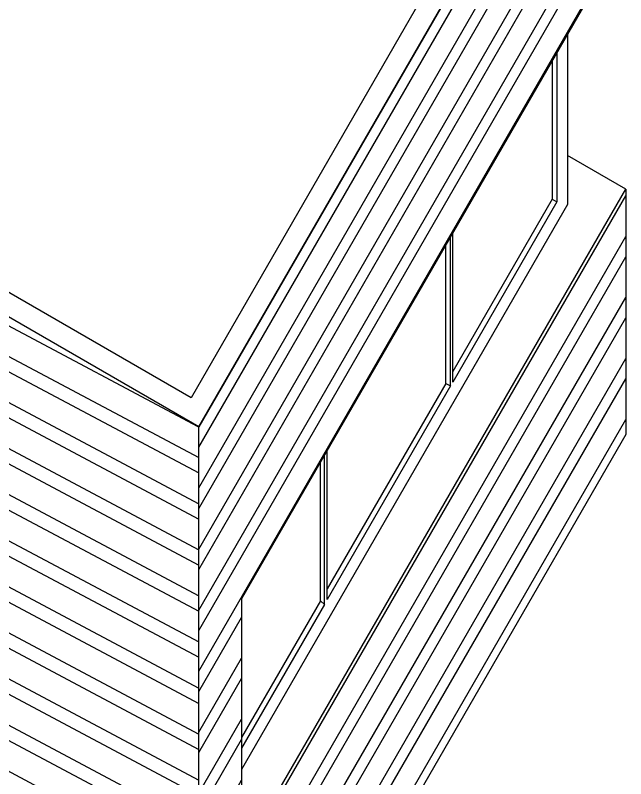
# Model space of a CAD drawing. Header units: millimetres. Extents: x 1417 to 35090, y -5751 to 14938.
# Drawn here: x 29679 to 32539, y 1927 to 5502 of the extents above; entities that cross this region are included whole.
import ezdxf

# ---------------------------------------------------------------- set-up
doc = ezdxf.new("R2010")
doc.units = ezdxf.units.MM
doc.layers.add('Medium', color=3, linetype='Continuous')
doc.layers.add('Thin', color=4, linetype='Continuous')

msp = doc.modelspace()

# ---------------------------------------------------------------- hatches: boundary and pattern name
h = msp.add_hatch()
h.set_pattern_fill('ANSI32', color=6, scale=15, angle=15)
h.set_pattern_definition([(60, (30538.69, 3574.6), (-123.7334, 71.4375), []), (60, (30603.74, 3592.03), (-123.7334, 71.4375), [])])
h.paths.add_polyline_path([(32538.7, 3538.7), (32538.7, 4688.7), (30738.7, 1571), (30738.7, 2771), (32538.7, 5888.7), (32538.7, 7038.7), (30538.7, 3574.6), (30538.7, 74.6)])
h = msp.add_hatch()
h.set_pattern_fill('ANSI32', color=6, scale=20, angle=107)
h.set_pattern_definition([(152, (30538.69, 3574.6), (-89.4343, -168.2015), []), (152, (30512.43, 3660.48), (-89.4343, -168.2015), [])])
h.paths.add_polyline_path([(30538.7, 74.6), (30538.7, 3574.6), (27559.6, 5294.6), (27559.6, 4614.6), (25342.5, 5894.6), (25342.5, 3074.6)])
h.paths.add_polyline_path([(27412.3, 3029.6), (26632.9, 3479.6), (26632.9, 4679.6), (27412.3, 4229.6)], flags=16)

# ---------------------------------------------------------------- linework, layer by layer
at = {"layer": 'Medium'}
for p, q in [((31695.8, 3778.7), (31695.8, 4428.7)), ((31108.3, 2761.1), (31108.3, 3411.1))]:
    msp.add_line(p, q, dxfattribs=at)
for points in [[(32193.8, 5291.4), (32193.8, 4641.4), (31728, 3834.5)], [(31695.8, 3778.7), (31140.5, 2816.9)], [(31108.3, 2761.1), (30738.7, 2121)]]:
    msp.add_lwpolyline(points, dxfattribs=at)
at = {"layer": 'Thin'}
for p, q in [((32538.7, 4688.7), (32265.5, 4846.4)), ((32193.8, 4641.4), (32215.5, 4628.9)), ((31728, 3784.5), (31728, 4484.5)), ((31717.6, 3766.6), (31717.6, 4466.6)), ((31695.8, 3778.7), (31717.6, 3766.6)), ((31126.8, 2743.2), (31126.8, 3443.2)), ((31140.5, 2766.9), (31140.5, 3466.9)), ((31108.3, 2761.1), (31126.8, 2743.2))]:
    msp.add_line(p, q, dxfattribs=at)
for points in [[(29559.6, 8758.7), (32538.7, 7038.7), (30538.7, 3574.6), (27559.6, 5294.6)], [(29509.6, 8672.1), (32402.1, 7002.1), (30502.1, 3711.2), (27609.6, 5381.2)], [(30538.7, 3574.6), (32538.7, 7038.7), (32538.7, 5888.7), (30738.7, 2771), (30738.7, 1571), (32538.7, 4688.7), (32538.7, 3538.7), (30538.7, 74.6)], [(32265.5, 5415.5), (32265.5, 4615.5), (30738.7, 1971)], [(32215.5, 5328.9), (32215.5, 4628.9), (31728, 3784.5)], [(31717.6, 3766.6), (31140.5, 2766.9)], [(31126.8, 2743.2), (30738.7, 2071)]]:
    msp.add_lwpolyline(points, dxfattribs=at)
msp.add_lwpolyline([(30538.7, 74.6), (30538.7, 3574.6), (27559.6, 5294.6), (27559.6, 4614.6), (25342.5, 5894.6), (25342.5, 3074.6)], close=True, dxfattribs=at)

doc.saveas('drawing.dxf')
